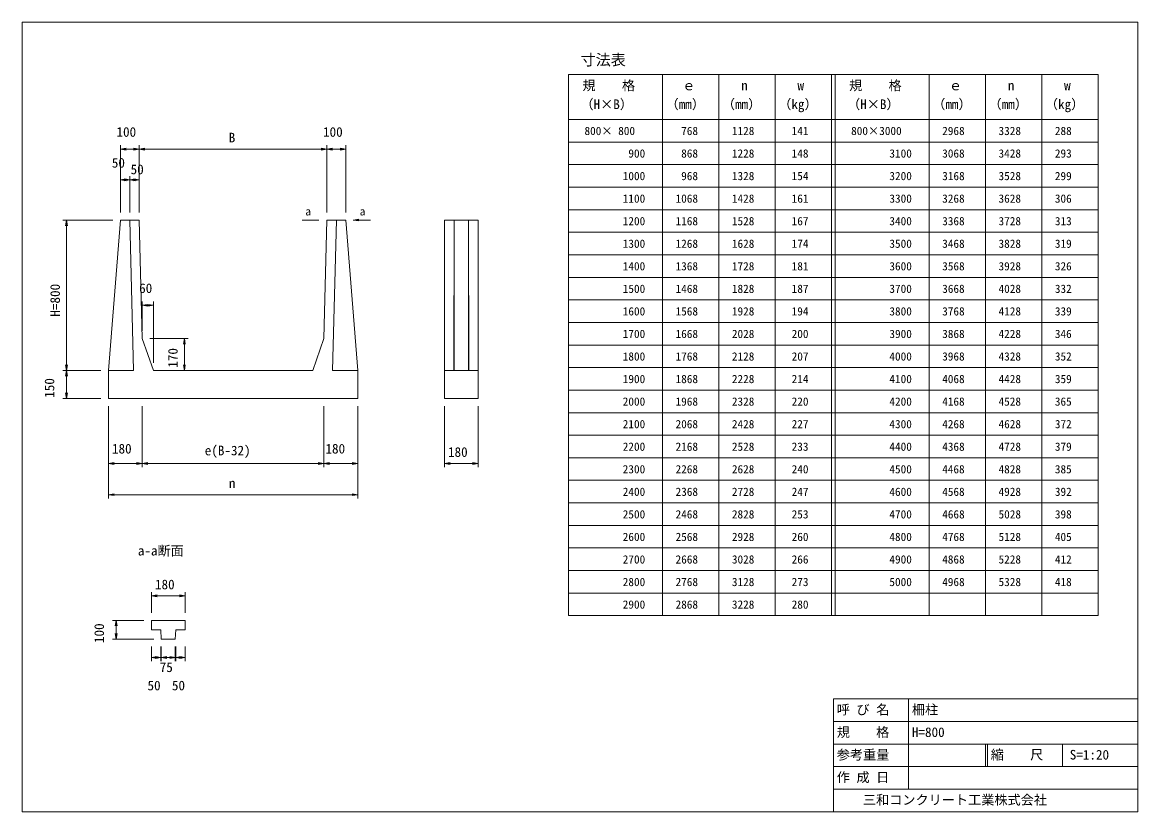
# Model space of a CAD drawing. Units: millimetres, scale not verified. Extents: x -89670 to 31671, y 1380 to 22380.
import ezdxf
from ezdxf.enums import TextEntityAlignment as Align

# ---------------------------------------------------------------- set-up
doc = ezdxf.new("R2010")
doc.units = ezdxf.units.MM
doc.header["$LTSCALE"] = 40
for name, color, linetype, lineweight in [('0_2', 7, 'Continuous', 18), ('D-MTR-FRAM（材料表図枠）', 2, 'Continuous', 18), ('D-STR-DIM（寸法）', 7, 'Continuous', 18), ('D-STR（構造物外形線）', 1, 'Continuous', 18), ('D-TTL(外枠）', 2, 'Continuous', 18)]:
    doc.layers.add(name, color=color, linetype=linetype, lineweight=lineweight)
for name, color, linetype in [('D-MTR-TXT(文字列）', 7, 'Continuous'), ('D-MTR（材料表タイトル）', 7, 'Continuous'), ('D-TTL-TXT（文字）', 7, 'Continuous')]:
    doc.layers.add(name, color=color, linetype=linetype)
doc.styles.add('ＭＳ ゴシック', font='')
doc.styles.get('ＭＳ ゴシック').set_extended_font_data('MS Gothic')

msp = doc.modelspace()

# ---------------------------------------------------------------- linework, layer by layer
at = {"layer": '0_2'}
for p, q in [((4583.35, 19008.43), (4733.35, 19033.43)), ((4733.35, 18983.43), (4583.35, 19008.43)), ((4583.35, 19008.43), (4603.35, 19008.43)), ((4933.35, 19033.43), (5083.35, 19008.43)), ((5083.35, 19008.43), (4933.35, 18983.43)), ((5083.35, 19008.43), (5063.35, 19008.43)), ((5083.35, 19008.43), (5233.35, 19033.43)), ((5233.35, 18983.43), (5083.35, 19008.43)), ((5083.35, 19008.43), (5103.35, 19008.43)), ((9933.35, 19033.43), (10083.35, 19008.43)), ((10083.35, 19008.43), (9933.35, 18983.43)), ((10083.35, 19008.43), (10063.35, 19008.43)), ((10083.35, 19008.43), (10233.35, 19033.43)), ((10233.35, 18983.43), (10083.35, 19008.43)), ((10083.35, 19008.43), (10103.35, 19008.43)), ((10433.35, 19033.43), (10583.35, 19008.43)), ((10583.35, 19008.43), (10433.35, 18983.43)), ((10583.35, 19008.43), (10563.35, 19008.43)), ((4583.35, 18188.16), (4733.35, 18213.16)), ((4733.35, 18163.16), (4583.35, 18188.16)), ((4583.35, 18188.16), (4603.35, 18188.16)), ((4683.35, 18213.16), (4833.35, 18188.16)), ((4833.35, 18188.16), (4683.35, 18163.16)), ((4833.35, 18188.16), (4813.35, 18188.16)), ((4833.35, 18188.16), (4983.35, 18213.16)), ((4983.35, 18163.16), (4833.35, 18188.16)), ((4833.35, 18188.16), (4853.35, 18188.16)), ((4933.35, 18213.16), (5083.35, 18188.16)), ((5083.35, 18188.16), (4933.35, 18163.16)), ((5083.35, 18188.16), (5063.35, 18188.16)), ((3124.05, 16970.53), (3149.05, 17120.53)), ((3149.05, 17120.53), (3174.05, 16970.53)), ((3149.05, 17120.53), (3149.05, 17100.53)), ((10783.35, 17120.53), (10933.35, 17145.53)), ((10933.35, 17095.53), (10783.35, 17120.53)), ((10783.35, 17120.53), (10803.35, 17120.53)), ((5163.35, 14851.93), (5313.35, 14876.93)), ((5313.35, 14826.93), (5163.35, 14851.93)), ((5163.35, 14851.93), (5183.35, 14851.93)), ((5313.35, 14876.93), (5463.35, 14851.93)), ((5463.35, 14851.93), (5313.35, 14826.93)), ((5463.35, 14851.93), (5443.35, 14851.93)), ((6261.11, 13820.53), (6286.11, 13970.53)), ((6286.11, 13970.53), (6311.11, 13820.53)), ((6286.11, 13970.53), (6286.11, 13950.53)), ((3149.05, 13120.53), (3124.05, 13270.53)), ((3124.05, 12970.53), (3149.05, 13120.53)), ((3174.05, 13270.53), (3149.05, 13120.53)), ((3149.05, 13120.53), (3149.05, 13140.53)), ((3149.05, 13120.53), (3174.05, 12970.53)), ((3149.05, 13120.53), (3149.05, 13100.53)), ((6286.11, 13120.53), (6261.11, 13270.53)), ((6311.11, 13270.53), (6286.11, 13120.53)), ((6286.11, 13120.53), (6286.11, 13140.53)), ((3149.05, 12370.53), (3124.05, 12520.53)), ((3174.05, 12520.53), (3149.05, 12370.53)), ((3149.05, 12370.53), (3149.05, 12390.53)), ((4263.35, 10642.76), (4413.35, 10667.76)), ((4413.35, 10617.76), (4263.35, 10642.76)), ((4263.35, 10642.76), (4283.35, 10642.76)), ((5013.35, 10667.76), (5163.35, 10642.76)), ((5163.35, 10642.76), (5013.35, 10617.76)), ((5163.35, 10642.76), (5143.35, 10642.76)), ((5163.35, 10642.76), (5313.35, 10667.76)), ((5313.35, 10617.76), (5163.35, 10642.76)), ((5163.35, 10642.76), (5183.35, 10642.76)), ((9853.35, 10667.76), (10003.35, 10642.76)), ((10003.35, 10642.76), (9853.35, 10617.76)), ((10003.35, 10642.76), (9983.35, 10642.76)), ((10003.35, 10642.76), (10153.35, 10667.76)), ((10153.35, 10617.76), (10003.35, 10642.76)), ((10003.35, 10642.76), (10023.35, 10642.76)), ((10753.35, 10667.76), (10903.35, 10642.76)), ((10903.35, 10642.76), (10753.35, 10617.76)), ((10903.35, 10642.76), (10883.35, 10642.76)), ((13210.67, 10642.76), (13360.67, 10667.76)), ((13360.67, 10617.76), (13210.67, 10642.76)), ((13210.67, 10642.76), (13230.67, 10642.76)), ((13960.67, 10667.76), (14110.67, 10642.76)), ((14110.67, 10642.76), (13960.67, 10617.76)), ((14110.67, 10642.76), (14090.67, 10642.76)), ((4263.35, 9813.5), (4413.35, 9838.5)), ((4413.35, 9788.5), (4263.35, 9813.5)), ((4263.35, 9813.5), (4283.35, 9813.5)), ((10753.35, 9838.5), (10903.35, 9813.5)), ((10903.35, 9813.5), (10753.35, 9788.5)), ((10903.35, 9813.5), (10883.35, 9813.5)), ((5408.35, 7120.27), (5558.35, 7145.27)), ((6158.35, 7145.27), (6308.35, 7120.27)), ((5558.35, 7095.27), (5408.35, 7120.27)), ((5408.35, 7120.27), (5428.35, 7120.27)), ((6308.35, 7120.27), (6158.35, 7095.27)), ((6308.35, 7120.27), (6288.35, 7120.27)), ((4447.37, 6320.57), (4472.37, 6470.57)), ((4472.37, 6470.57), (4497.37, 6320.57)), ((4472.37, 6470.57), (4472.37, 6450.57)), ((4472.37, 5970.57), (4447.37, 6120.57)), ((4497.37, 6120.57), (4472.37, 5970.57)), ((4472.37, 5970.57), (4472.37, 5990.57)), ((5408.35, 5481.7), (5558.35, 5506.7)), ((5558.35, 5456.7), (5408.35, 5481.7)), ((5408.35, 5481.7), (5428.35, 5481.7)), ((5508.35, 5506.7), (5658.35, 5481.7)), ((5658.35, 5481.7), (5508.35, 5456.7)), ((5658.35, 5481.7), (5638.35, 5481.7)), ((5670.85, 5481.7), (5820.85, 5506.7)), ((5820.85, 5456.7), (5670.85, 5481.7)), ((5670.85, 5481.7), (5690.85, 5481.7)), ((5895.85, 5506.7), (6045.85, 5481.7)), ((6045.85, 5481.7), (5895.85, 5456.7)), ((6045.85, 5481.7), (6025.85, 5481.7)), ((6058.35, 5481.7), (6208.35, 5506.7)), ((6208.35, 5456.7), (6058.35, 5481.7)), ((6058.35, 5481.7), (6078.35, 5481.7)), ((6158.35, 5506.7), (6308.35, 5481.7)), ((6308.35, 5481.7), (6158.35, 5456.7)), ((6308.35, 5481.7), (6288.35, 5481.7))]:
    msp.add_line(p, q, dxfattribs=at)
at = {"layer": 'D-MTR-FRAM（材料表図枠）'}
for p, q in [((16517.45, 20995.53), (30617.45, 20995.53)), ((16517.45, 6595.53), (16517.45, 20995.53)), ((19017.45, 6595.53), (19017.45, 20995.53)), ((20517.45, 6595.53), (20517.45, 20995.53)), ((22017.45, 6595.53), (22017.45, 20995.53)), ((23517.45, 6595.53), (23517.45, 20995.53)), ((23617.45, 6595.53), (23617.45, 20995.53)), ((26117.45, 6595.53), (26117.45, 20995.53)), ((27617.45, 6595.53), (27617.45, 20995.53)), ((29117.45, 6595.53), (29117.45, 20995.53)), ((30617.45, 6595.53), (30617.45, 20995.53)), ((16517.45, 19795.53), (30617.45, 19795.53)), ((16517.45, 19195.53), (30617.45, 19195.53)), ((16517.45, 18595.53), (30617.45, 18595.53)), ((16517.45, 17995.53), (30617.45, 17995.53)), ((16517.45, 17395.53), (30617.45, 17395.53)), ((16517.45, 16795.53), (30617.45, 16795.53)), ((16517.45, 16195.53), (30617.45, 16195.53)), ((16517.45, 15595.53), (30617.45, 15595.53)), ((16517.45, 14995.53), (30617.45, 14995.53)), ((16517.45, 14395.53), (30617.45, 14395.53)), ((16517.45, 13795.53), (30617.45, 13795.53)), ((16517.45, 13195.53), (30617.45, 13195.53)), ((16517.45, 12595.53), (30617.45, 12595.53)), ((16517.45, 11995.53), (30617.45, 11995.53)), ((16517.45, 11395.53), (30617.45, 11395.53)), ((16517.45, 10795.53), (30617.45, 10795.53)), ((16517.45, 10195.53), (30617.45, 10195.53)), ((16517.45, 9595.53), (30617.45, 9595.53)), ((16517.45, 8995.53), (30617.45, 8995.53)), ((16517.45, 8395.53), (30617.45, 8395.53)), ((16517.45, 7795.53), (30617.45, 7795.53)), ((16517.45, 7195.53), (30617.45, 7195.53)), ((16517.45, 6595.53), (30617.45, 6595.53))]:
    msp.add_line(p, q, dxfattribs=at)
at = {"layer": 'D-STR-DIM（寸法）'}
for p, q in [((4583.35, 17320.53), (4583.35, 19108.43)), ((4603.35, 19008.43), (5063.35, 19008.43)), ((5083.35, 17320.53), (5083.35, 19108.43)), ((5083.35, 17320.53), (5083.35, 19108.43)), ((5103.35, 19008.43), (10063.35, 19008.43)), ((10083.35, 17320.53), (10083.35, 19108.43)), ((10083.35, 17320.53), (10083.35, 19108.43)), ((10563.35, 19008.43), (10103.35, 19008.43)), ((10583.35, 17320.53), (10583.35, 19108.43)), ((4583.35, 17320.53), (4583.35, 18288.16)), ((4813.35, 18188.16), (4603.35, 18188.16)), ((4833.35, 17320.53), (4833.35, 18288.16)), ((4833.35, 17320.53), (4833.35, 18288.16)), ((4853.35, 18188.16), (5063.35, 18188.16)), ((5083.35, 17320.53), (5083.35, 18288.16)), ((4383.35, 17120.53), (3049.05, 17120.53)), ((3149.05, 17100.53), (3149.05, 13140.53)), ((9863.35, 17120.53), (9426.84, 17120.53)), ((10803.35, 17120.53), (11239.87, 17120.53)), ((5163.35, 14170.53), (5163.35, 14951.93)), ((5183.35, 14851.93), (5443.35, 14851.93)), ((5463.35, 13320.53), (5463.35, 14951.93)), ((5363.35, 13970.53), (6386.11, 13970.53)), ((6286.11, 13950.53), (6286.11, 13140.53)), ((4063.35, 13120.53), (3049.05, 13120.53)), ((4063.35, 13120.53), (3049.05, 13120.53)), ((3149.05, 12390.53), (3149.05, 13100.53)), ((5663.35, 13120.53), (6386.11, 13120.53)), ((4063.35, 12370.53), (3049.05, 12370.53)), ((4263.35, 12170.53), (4263.35, 10542.76)), ((4263.35, 12170.53), (4263.35, 9713.5)), ((5163.35, 12170.53), (5163.35, 10542.76)), ((5163.35, 12170.53), (5163.35, 10542.76)), ((10003.35, 12170.53), (10003.35, 10542.76)), ((10003.35, 12170.53), (10003.35, 10542.76)), ((10903.35, 12170.53), (10903.35, 10542.76)), ((10903.35, 12170.53), (10903.35, 9713.5)), ((13210.67, 12170.53), (13210.67, 10542.76)), ((14110.67, 12170.53), (14110.67, 10542.76)), ((4283.35, 10642.76), (5143.35, 10642.76)), ((9983.35, 10642.76), (5183.35, 10642.76)), ((10883.35, 10642.76), (10023.35, 10642.76)), ((14090.67, 10642.76), (13230.67, 10642.76)), ((4283.35, 9813.5), (10883.35, 9813.5)), ((5408.35, 6670.57), (5408.35, 7220.27)), ((6308.35, 6670.57), (6308.35, 7220.27)), ((5428.35, 7120.27), (6288.35, 7120.27)), ((5208.35, 6470.57), (4372.37, 6470.57)), ((4472.37, 6450.57), (4472.37, 5990.57)), ((5470.85, 5970.57), (4372.37, 5970.57)), ((5408.35, 5770.57), (5408.35, 5381.7)), ((5658.35, 5770.57), (5658.35, 5381.7)), ((5670.85, 5770.57), (5670.85, 5381.7)), ((6045.85, 5770.57), (6045.85, 5381.7)), ((6058.35, 5770.57), (6058.35, 5381.7)), ((6308.35, 5770.57), (6308.35, 5381.7)), ((5428.35, 5481.7), (5638.35, 5481.7)), ((6025.85, 5481.7), (5690.85, 5481.7)), ((6288.35, 5481.7), (6078.35, 5481.7))]:
    msp.add_line(p, q, dxfattribs=at)
at = {"layer": 'D-STR（構造物外形線）'}
for p, q in [((4583.35, 17120.53), (4263.35, 13120.53)), ((5083.35, 17120.53), (4583.35, 17120.53)), ((4833.35, 17120.53), (4934.94, 13120.53)), ((5083.35, 17120.53), (5163.35, 13970.53)), ((10003.35, 13970.53), (10083.35, 17120.53)), ((10083.35, 17120.53), (10583.35, 17120.53)), ((10333.35, 17120.53), (10231.77, 13120.53)), ((10903.35, 13120.53), (10583.35, 17120.53)), ((13210.67, 17120.53), (13210.67, 12370.53)), ((14110.67, 17120.53), (13210.67, 17120.53)), ((14110.67, 12370.53), (14110.67, 17120.53)), ((5163.35, 13970.53), (5463.35, 13120.53)), ((9703.35, 13120.53), (10003.35, 13970.53)), ((4263.35, 13120.53), (4934.94, 13120.53)), ((4263.35, 13120.53), (4263.35, 12370.53)), ((5463.35, 13120.53), (9703.35, 13120.53)), ((10903.35, 13120.53), (10231.77, 13120.53)), ((10903.35, 12370.53), (10903.35, 13120.53)), ((13210.67, 13120.53), (14110.67, 13120.53)), ((4263.35, 12370.53), (10903.35, 12370.53)), ((13210.67, 12370.53), (14110.67, 12370.53)), ((5408.35, 6470.57), (6308.35, 6470.57)), ((5408.35, 6470.57), (5408.35, 6220.57)), ((6308.35, 6470.57), (6308.35, 6220.57)), ((5408.35, 6220.57), (5658.35, 6220.57)), ((5658.35, 6220.57), (5670.85, 5970.57)), ((5670.85, 5970.57), (6045.85, 5970.57)), ((6058.35, 6220.57), (6045.85, 5970.57)), ((6308.35, 6220.57), (6058.35, 6220.57))]:
    msp.add_line(p, q, dxfattribs=at)
at = {"layer": 'D-STR（構造物外形線）', "color": 2}
for p, q in [((13460.67, 13120.53), (13466.92, 17120.53)), ((13466.92, 17120.53), (13473.17, 13120.53)), ((13848.17, 13120.53), (13854.42, 17120.53)), ((13854.42, 17120.53), (13860.67, 13120.53))]:
    msp.add_line(p, q, dxfattribs=at)
at = {"layer": 'D-TTL(外枠）'}
for p, q in [((1971.41, 22380.26), (31671.41, 22380.26)), ((1971.41, 1380.26), (1971.41, 22380.26)), ((31671.41, 1380.26), (31671.41, 22380.26)), ((23571.41, 4380.26), (23571.41, 1380.26)), ((23571.41, 4380.26), (31671.41, 4380.26)), ((25571.41, 4380.26), (25571.41, 1980.26)), ((23571.41, 3780.26), (31671.41, 3780.26)), ((23571.41, 3180.26), (31671.41, 3180.26)), ((27621.41, 3180.26), (27621.41, 2580.26)), ((27671.41, 3180.26), (27671.41, 2580.26)), ((29671.41, 3180.26), (29671.41, 2580.26)), ((23570.46, 2580.26), (31671.41, 2580.26)), ((23571.41, 1980.26), (31671.41, 1980.26)), ((31671.41, 1380.26), (1971.41, 1380.26)), ((1971.41, 1380.26), (31671.41, 1380.26))]:
    msp.add_line(p, q, dxfattribs=at)

# ---------------------------------------------------------------- texts
at = {"layer": 'D-MTR-TXT(文字列）', "style": 'ＭＳ ゴシック'}
for s, height, p in [('規\u3000  格', 256.6, (16888.1, 20495.53)), ('規\u3000  格', 256.6, (23988.1, 20495.53)), ('ｅ', 256.6, (19543.49, 20495.53)), ('n', 256.6, (21111.38, 20495.53)), ('w', 256.6, (22611.38, 20495.53)), ('ｅ', 256.6, (26643.49, 20495.53)), ('n', 256.6, (28211.38, 20495.53)), ('w', 256.6, (29711.38, 20495.53)), ('（H×B）', 256.6, (16832.9, 19995.53)), ('（mm）', 256.6, (19100.29, 19995.53)), ('（mm）', 256.6, (20600.29, 19995.53)), ('（kg）', 256.6, (22100.29, 19995.53)), ('（H×B）', 256.6, (23932.9, 19995.53)), ('（mm）', 256.6, (26200.29, 19995.53)), ('（mm）', 256.6, (27700.29, 19995.53)), ('（kg）', 256.6, (29200.29, 19995.53)), (' 800× 800', 219.9, (16791.47, 19315.53)), (' 768', 219.9, (19366.05, 19315.53)), ('1128', 219.9, (20866.05, 19315.53)), ('141', 219.9, (22457.01, 19315.53)), (' 800×3000', 219.9, (23891.47, 19315.53)), ('2968', 219.9, (26466.05, 19315.53)), ('3328', 219.9, (27966.05, 19315.53)), ('288', 219.9, (29466.05, 19315.53)), (' 900', 219.9, (17959.32, 18715.53)), (' 868', 219.9, (19366.05, 18715.53)), ('1228', 219.9, (20866.05, 18715.53)), ('148', 219.9, (22457.01, 18715.53)), ('3100', 219.9, (25059.32, 18715.53)), ('3068', 219.9, (26466.05, 18715.53)), ('3428', 219.9, (27966.05, 18715.53)), ('293', 219.9, (29466.05, 18715.53)), ('1000', 219.9, (17959.32, 18115.53)), (' 968', 219.9, (19366.05, 18115.53)), ('1328', 219.9, (20866.05, 18115.53)), ('154', 219.9, (22457.01, 18115.53)), ('3200', 219.9, (25059.32, 18115.53)), ('3168', 219.9, (26466.05, 18115.53)), ('3528', 219.9, (27966.05, 18115.53)), ('299', 219.9, (29466.05, 18115.53)), ('1100', 219.9, (17959.32, 17515.53)), ('1068', 219.9, (19366.05, 17515.53)), ('1428', 219.9, (20866.05, 17515.53)), ('161', 219.9, (22457.01, 17515.53)), ('3300', 219.9, (25059.32, 17515.53)), ('3268', 219.9, (26466.05, 17515.53)), ('3628', 219.9, (27966.05, 17515.53)), ('306', 219.9, (29466.05, 17515.53)), ('a', 219.9, (9507.78, 17176.47)), ('a', 219.9, (10955.18, 17176.47)), ('1200', 219.9, (17959.32, 16915.53)), ('1168', 219.9, (19366.05, 16915.53)), ('1528', 219.9, (20866.05, 16915.53)), ('167', 219.9, (22457.01, 16915.53)), ('3400', 219.9, (25059.32, 16915.53)), ('3368', 219.9, (26466.05, 16915.53)), ('3728', 219.9, (27966.05, 16915.53)), ('313', 219.9, (29466.05, 16915.53)), ('1300', 219.9, (17959.32, 16315.53)), ('1268', 219.9, (19366.05, 16315.53)), ('1628', 219.9, (20866.05, 16315.53)), ('174', 219.9, (22457.01, 16315.53)), ('3500', 219.9, (25059.32, 16315.53)), ('3468', 219.9, (26466.05, 16315.53)), ('3828', 219.9, (27966.05, 16315.53)), ('319', 219.9, (29466.05, 16315.53)), ('1400', 219.9, (17959.32, 15715.53)), ('1368', 219.9, (19366.05, 15715.53)), ('1728', 219.9, (20866.05, 15715.53)), ('181', 219.9, (22457.01, 15715.53)), ('3600', 219.9, (25059.32, 15715.53)), ('3568', 219.9, (26466.05, 15715.53)), ('3928', 219.9, (27966.05, 15715.53)), ('326', 219.9, (29466.05, 15715.53)), ('1500', 219.9, (17959.32, 15115.53)), ('1468', 219.9, (19366.05, 15115.53)), ('1828', 219.9, (20866.05, 15115.53)), ('187', 219.9, (22457.01, 15115.53)), ('3700', 219.9, (25059.32, 15115.53)), ('3668', 219.9, (26466.05, 15115.53)), ('4028', 219.9, (27966.05, 15115.53)), ('332', 219.9, (29466.05, 15115.53)), ('1600', 219.9, (17959.32, 14515.53)), ('1568', 219.9, (19366.05, 14515.53)), ('1928', 219.9, (20866.05, 14515.53)), ('194', 219.9, (22457.01, 14515.53)), ('3800', 219.9, (25059.32, 14515.53)), ('3768', 219.9, (26466.05, 14515.53)), ('4128', 219.9, (27966.05, 14515.53)), ('339', 219.9, (29466.05, 14515.53)), ('1700', 219.9, (17959.32, 13915.53)), ('1668', 219.9, (19366.05, 13915.53)), ('2028', 219.9, (20866.05, 13915.53)), ('200', 219.9, (22457.01, 13915.53)), ('3900', 219.9, (25059.32, 13915.53)), ('3868', 219.9, (26466.05, 13915.53)), ('4228', 219.9, (27966.05, 13915.53)), ('346', 219.9, (29466.05, 13915.53)), ('1800', 219.9, (17959.32, 13315.53)), ('1768', 219.9, (19366.05, 13315.53)), ('2128', 219.9, (20866.05, 13315.53)), ('207', 219.9, (22457.01, 13315.53)), ('4000', 219.9, (25059.32, 13315.53)), ('3968', 219.9, (26466.05, 13315.53)), ('4328', 219.9, (27966.05, 13315.53)), ('352', 219.9, (29466.05, 13315.53)), ('1900', 219.9, (17959.32, 12715.53)), ('1868', 219.9, (19366.05, 12715.53)), ('2228', 219.9, (20866.05, 12715.53)), ('214', 219.9, (22457.01, 12715.53)), ('4100', 219.9, (25059.32, 12715.53)), ('4068', 219.9, (26466.05, 12715.53)), ('4428', 219.9, (27966.05, 12715.53)), ('359', 219.9, (29466.05, 12715.53)), ('2000', 219.9, (17959.32, 12115.53)), ('1968', 219.9, (19366.05, 12115.53)), ('2328', 219.9, (20866.05, 12115.53)), ('220', 219.9, (22457.01, 12115.53)), ('4200', 219.9, (25059.32, 12115.53)), ('4168', 219.9, (26466.05, 12115.53)), ('4528', 219.9, (27966.05, 12115.53)), ('365', 219.9, (29466.05, 12115.53)), ('2100', 219.9, (17959.32, 11515.53)), ('2068', 219.9, (19366.05, 11515.53)), ('2428', 219.9, (20866.05, 11515.53)), ('227', 219.9, (22457.01, 11515.53)), ('4300', 219.9, (25059.32, 11515.53)), ('4268', 219.9, (26466.05, 11515.53)), ('4628', 219.9, (27966.05, 11515.53)), ('372', 219.9, (29466.05, 11515.53)), ('2200', 219.9, (17959.32, 10915.53)), ('2168', 219.9, (19366.05, 10915.53)), ('2528', 219.9, (20866.05, 10915.53)), ('233', 219.9, (22457.01, 10915.53)), ('4400', 219.9, (25059.32, 10915.53)), ('4368', 219.9, (26466.05, 10915.53)), ('4728', 219.9, (27966.05, 10915.53)), ('379', 219.9, (29466.05, 10915.53)), ('2300', 219.9, (17959.32, 10315.53)), ('2268', 219.9, (19366.05, 10315.53)), ('2628', 219.9, (20866.05, 10315.53)), ('240', 219.9, (22457.01, 10315.53)), ('4500', 219.9, (25059.32, 10315.53)), ('4468', 219.9, (26466.05, 10315.53)), ('4828', 219.9, (27966.05, 10315.53)), ('385', 219.9, (29466.05, 10315.53)), ('2400', 219.9, (17959.32, 9715.53)), ('2368', 219.9, (19366.05, 9715.53)), ('2728', 219.9, (20866.05, 9715.53)), ('247', 219.9, (22457.01, 9715.53)), ('4600', 219.9, (25059.32, 9715.53)), ('4568', 219.9, (26466.05, 9715.53)), ('4928', 219.9, (27966.05, 9715.53)), ('392', 219.9, (29466.05, 9715.53)), ('2500', 219.9, (17959.32, 9115.53)), ('2468', 219.9, (19366.05, 9115.53)), ('2828', 219.9, (20866.05, 9115.53)), ('253', 219.9, (22457.01, 9115.53)), ('4700', 219.9, (25059.32, 9115.53)), ('4668', 219.9, (26466.05, 9115.53)), ('5028', 219.9, (27966.05, 9115.53)), ('398', 219.9, (29466.05, 9115.53)), ('2600', 219.9, (17959.32, 8515.53)), ('2568', 219.9, (19366.05, 8515.53)), ('2928', 219.9, (20866.05, 8515.53)), ('260', 219.9, (22457.01, 8515.53)), ('4800', 219.9, (25059.32, 8515.53)), ('4768', 219.9, (26466.05, 8515.53)), ('5128', 219.9, (27966.05, 8515.53)), ('405', 219.9, (29466.05, 8515.53)), ('a-a断面', 256.6, (5047.61, 8119.59)), ('2700', 219.9, (17959.32, 7915.53)), ('2668', 219.9, (19366.05, 7915.53)), ('3028', 219.9, (20866.05, 7915.53)), ('266', 219.9, (22457.01, 7915.53)), ('4900', 219.9, (25059.32, 7915.53)), ('4868', 219.9, (26466.05, 7915.53)), ('5228', 219.9, (27966.05, 7915.53)), ('412', 219.9, (29466.05, 7915.53)), ('2800', 219.9, (17959.32, 7315.53)), ('2768', 219.9, (19366.05, 7315.53)), ('3128', 219.9, (20866.05, 7315.53)), ('273', 219.9, (22457.01, 7315.53)), ('5000', 219.9, (25059.32, 7315.53)), ('4968', 219.9, (26466.05, 7315.53)), ('5328', 219.9, (27966.05, 7315.53)), ('418', 219.9, (29466.05, 7315.53)), ('2900', 219.9, (17959.32, 6715.53)), ('2868', 219.9, (19366.05, 6715.53)), ('3228', 219.9, (20866.05, 6715.53)), ('280', 219.9, (22457.01, 6715.53))]:
    msp.add_text(s, height=height, dxfattribs=at).set_placement(p, align=Align.BOTTOM_LEFT)
at = {"layer": 'D-MTR（材料表タイトル）', "style": 'ＭＳ ゴシック'}
msp.add_text('寸法表', height=293.3, dxfattribs=at).set_placement((16839.86, 21148.06), align=Align.BOTTOM_LEFT)
at = {"layer": 'D-STR-DIM（寸法）', "style": 'ＭＳ ゴシック'}
for s, p in [('100', (4478.91, 19258.43)), ('B', (7466.98, 19108.43)), ('100', (9978.91, 19258.43)), ('50', (4355.05, 18438.16)), ('50', (4855.05, 18263.16)), ('60', (5082.39, 15101.93)), ('180', (4358.72, 10831.92)), ('e(B-32)', (6829.17, 10783.62)), ('180', (10043.29, 10831.92)), ('180', (13306.23, 10742.76)), ('n', (7469.65, 9913.5)), ('180', (5503.91, 7220.27)), ('75', (5630.05, 5018.5)), ('50', (5305.05, 4531.7)), ('50', (5955.05, 4531.7))]:
    msp.add_text(s, height=256.6, dxfattribs=at).set_placement(p, align=Align.BOTTOM_LEFT)
for s, p in [('H=800', (3049.05, 14550.23)), ('170', (6186.11, 13191.09)), ('150', (2899.05, 12391.09)), ('100', (4222.37, 5866.13))]:
    msp.add_text(s, height=256.6, rotation=90, dxfattribs=at).set_placement(p, align=Align.BOTTOM_LEFT)
at = {"layer": 'D-TTL-TXT（文字）', "style": 'ＭＳ ゴシック'}
for s, p in [('呼 び 名', (23658.87, 3889.72)), ('柵柱', (25658.87, 3889.72)), ('規    格', (23658.87, 3289.72)), ('H=800', (25658.87, 3289.72)), ('参考重量', (23658.87, 2689.72)), ('縮\u3000  尺', (27758.87, 2689.72)), ('S=1:20', (29861.9, 2689.72)), ('作 成 日', (23658.87, 2089.72)), ('三和コンクリート工業株式会社', (24355.19, 1489.72))]:
    msp.add_text(s, height=256.6, dxfattribs=at).set_placement(p, align=Align.BOTTOM_LEFT)

doc.saveas('drawing.dxf')
